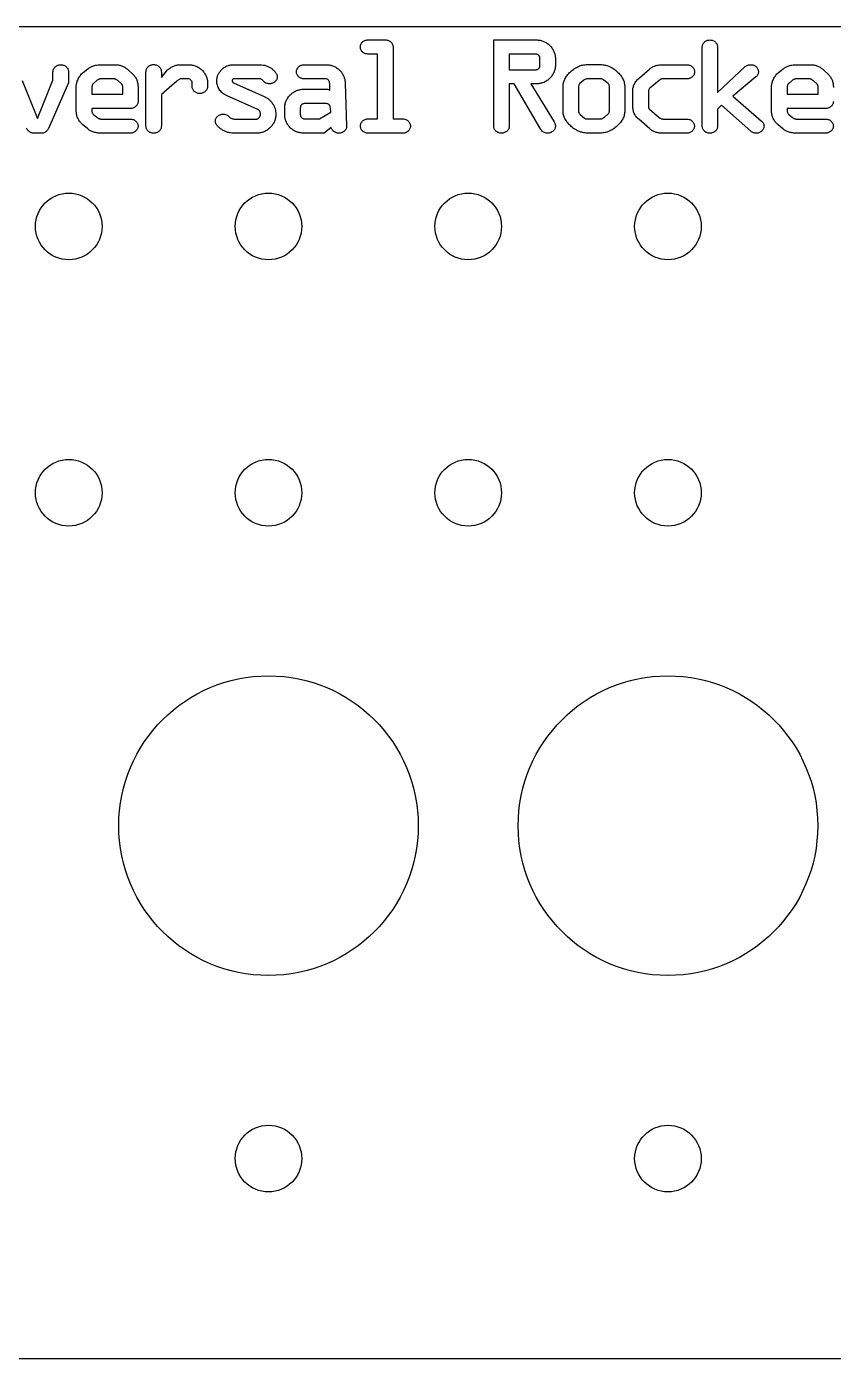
# Model space of a CAD drawing. Header units: inches. Extents: x 0 to 12, y -0.6 to 5.
# Drawn here: x 3.09 to 6.12, y 0 to 5 of the extents above; entities that cross this region are included whole.
import ezdxf

# ---------------------------------------------------------------- set-up
doc = ezdxf.new("R2010")
doc.units = ezdxf.units.IN
doc.header["$MEASUREMENT"] = 0

msp = doc.modelspace()

# ---------------------------------------------------------------- linework, layer by layer
at = {"color": 7, "linetype": 'Continuous', "lineweight": 25}
for p, q in [((0.1, 5), (11.9, 5)), ((4.3737, 4.95), (4.4392, 4.95)), ((4.8459, 4.6264), (4.8459, 4.95)), ((4.8459, 4.95), (5.0054, 4.95)), ((4.4681, 4.9236), (4.4681, 4.6534)), ((5.6287, 4.6264), (5.6287, 4.923)), ((5.6865, 4.923), (5.6865, 4.7524)), ((3.366, 4.8569), (3.4264, 4.8569)), ((3.668, 4.8569), (3.6994, 4.8569)), ((3.8687, 4.8569), (3.9672, 4.8569)), ((4.1341, 4.8569), (4.2157, 4.8569)), ((4.4098, 4.8972), (4.3737, 4.8972)), ((4.4098, 4.6534), (4.4098, 4.8972)), ((5.0054, 4.8966), (4.9038, 4.8966)), ((4.9038, 4.8966), (4.9038, 4.8384)), ((5.0195, 4.855), (5.0195, 4.8801)), ((5.0773, 4.8801), (5.0773, 4.8555)), ((5.1967, 4.8574), (5.2469, 4.8573)), ((5.4746, 4.8569), (5.5711, 4.8569)), ((5.9768, 4.8569), (6.0372, 4.8569)), ((3.1909, 4.7985), (3.1909, 4.8304)), ((3.2492, 4.8304), (3.2492, 4.789)), ((3.3042, 4.8274), (3.3221, 4.8414)), ((3.4231, 4.8034), (3.3691, 4.8034)), ((3.4744, 4.8365), (3.4904, 4.8212)), ((3.54, 4.6264), (3.54, 4.8304)), ((3.5978, 4.8085), (3.6206, 4.8372)), ((3.5978, 4.8304), (3.5978, 4.8085)), ((3.6994, 4.804), (3.6715, 4.804)), ((3.9683, 4.804), (3.871, 4.804)), ((4.2157, 4.804), (4.1341, 4.804)), ((4.9038, 4.8384), (5.0054, 4.8384)), ((5.2466, 4.8045), (5.202, 4.8045)), ((5.3932, 4.8083), (5.4309, 4.8408)), ((5.5711, 4.804), (5.4787, 4.804)), ((5.6865, 4.7524), (5.79, 4.8497)), ((5.8305, 4.8112), (5.7431, 4.7385)), ((5.9151, 4.8274), (5.9329, 4.8414)), ((6.0339, 4.8034), (5.9799, 4.8034)), ((6.0852, 4.8365), (6.1013, 4.8212)), ((3.0752, 4.7978), (3.1332, 4.6549)), ((3.1332, 4.6549), (3.1909, 4.7985)), ((3.2492, 4.789), (3.1739, 4.6179)), ((3.2784, 4.68), (3.2784, 4.7785)), ((3.3373, 4.7744), (3.3373, 4.746)), ((3.3556, 4.7976), (3.3429, 4.7871)), ((3.448, 4.7857), (3.4356, 4.7967)), ((3.453, 4.746), (3.453, 4.7711)), ((3.5103, 4.7711), (3.5103, 4.7191)), ((3.6564, 4.7957), (3.5978, 4.7449)), ((3.7136, 4.7754), (3.7136, 4.7874)), ((3.7714, 4.7874), (3.7714, 4.7759)), ((3.869, 4.7886), (3.9835, 4.7379)), ((4.1336, 4.765), (4.2178, 4.765)), ((4.2303, 4.7619), (4.2298, 4.7874)), ((4.2881, 4.7875), (4.2935, 4.6265)), ((4.9227, 4.7856), (4.9043, 4.7856)), ((4.9043, 4.7856), (4.9043, 4.6264)), ((5.0225, 4.6139), (4.9227, 4.7856)), ((5.0054, 4.7856), (4.9855, 4.7856)), ((4.9855, 4.7856), (5.0724, 4.642)), ((5.106, 4.6835), (5.106, 4.7744)), ((5.1644, 4.7726), (5.1644, 4.6855)), ((5.1843, 4.7987), (5.1697, 4.7861)), ((5.275, 4.7871), (5.2596, 4.7991)), ((5.2801, 4.6851), (5.2801, 4.7721)), ((5.3379, 4.7744), (5.3379, 4.6835)), ((5.3681, 4.7009), (5.3681, 4.7568)), ((5.4264, 4.7534), (5.4264, 4.7009)), ((5.4669, 4.7983), (5.4323, 4.7688)), ((5.8893, 4.68), (5.8893, 4.7785)), ((5.9482, 4.7744), (5.9482, 4.746)), ((5.9665, 4.7976), (5.9537, 4.7871)), ((6.0589, 4.7857), (6.0464, 4.7967)), ((6.0638, 4.746), (6.0638, 4.7711)), ((3.3373, 4.746), (3.453, 4.746)), ((3.5978, 4.7449), (3.5978, 4.6264)), ((3.96, 4.6885), (3.8446, 4.7404)), ((4.2183, 4.7111), (4.1336, 4.7111)), ((5.7016, 4.7055), (5.6865, 4.6899)), ((5.8115, 4.607), (5.7016, 4.7055)), ((5.7431, 4.7385), (5.8515, 4.6447)), ((5.9482, 4.746), (6.0638, 4.746)), ((3.4814, 4.6926), (3.3368, 4.6926)), ((3.3368, 4.6926), (3.3368, 4.6851)), ((3.3436, 4.6702), (3.3559, 4.6596)), ((3.3708, 4.6529), (3.4814, 4.6529)), ((3.8751, 4.6529), (3.9552, 4.6529)), ((4.0611, 4.6699), (4.0611, 4.695)), ((4.1195, 4.6945), (4.1195, 4.6705)), ((4.1336, 4.6539), (4.1916, 4.6539)), ((4.1916, 4.6539), (4.2337, 4.6784)), ((4.2337, 4.6784), (4.2324, 4.6942)), ((4.3742, 4.6534), (4.4098, 4.6534)), ((4.4681, 4.6534), (4.5043, 4.6534)), ((5.1702, 4.6706), (5.1863, 4.6568)), ((5.1967, 4.6534), (5.2466, 4.6534)), ((5.2616, 4.66), (5.2748, 4.6717)), ((5.4323, 4.6158), (5.3907, 4.652)), ((5.4305, 4.6903), (5.4684, 4.658)), ((5.4825, 4.6529), (5.5705, 4.6529)), ((5.6865, 4.6899), (5.6865, 4.6264)), ((6.0923, 4.6926), (5.9476, 4.6926)), ((5.9476, 4.6926), (5.9476, 4.6851)), ((5.9544, 4.6702), (5.9668, 4.6596)), ((5.9817, 4.6529), (6.0923, 4.6529)), ((3.3211, 4.6158), (3.302, 4.6325)), ((4.2352, 4.6215), (4.2089, 4.6)), ((5.247, 4.6005), (5.1967, 4.6005)), ((5.9319, 4.6158), (5.9128, 4.6325)), ((3.1484, 4.6), (3.1207, 4.6)), ((3.4814, 4.6), (3.368, 4.6)), ((3.9562, 4.6), (3.8692, 4.6)), ((4.2089, 4.6), (4.1336, 4.6)), ((4.5043, 4.6), (4.3742, 4.6)), ((5.5705, 4.6), (5.4787, 4.6)), ((6.0923, 4.6), (5.9788, 4.6)), ((0.1, 0), (11.9, 0))]:
    msp.add_line(p, q, dxfattribs=at)
for centre, radius in [((3.25, 4.25), 0.125), ((4, 4.25), 0.125), ((4.75, 4.25), 0.125), ((5.5, 4.25), 0.125), ((3.25, 3.25), 0.125), ((4, 3.25), 0.125), ((4.75, 3.25), 0.125), ((5.5, 3.25), 0.125), ((4, 2), 0.5625), ((5.5, 2), 0.5625), ((4, 0.75), 0.125), ((5.5, 0.75), 0.125)]:
    msp.add_circle(centre, radius, dxfattribs=at)
for points, knots in [([(4.3448, 4.9236), (4.3449, 4.9253), (4.3451, 4.9286), (4.3466, 4.9335), (4.3493, 4.938), (4.3527, 4.9421), (4.357, 4.9457), (4.3621, 4.9482), (4.3677, 4.9498), (4.3716, 4.9499), (4.3737, 4.95)], [0, 0, 0, 0, 0.116039, 0.231138, 0.348044, 0.472809, 0.601442, 0.728448, 0.859374, 1, 1, 1, 1]), ([(4.4392, 4.95), (4.4412, 4.9499), (4.4451, 4.9497), (4.4507, 4.9482), (4.4557, 4.9455), (4.46, 4.942), (4.4635, 4.9378), (4.4662, 4.9333), (4.4678, 4.9285), (4.468, 4.9252), (4.4681, 4.9236)], [0, 0, 0, 0, 0.139528, 0.268757, 0.397876, 0.526994, 0.653379, 0.773162, 0.885294, 1, 1, 1, 1]), ([(5.0054, 4.95), (5.0079, 4.95), (5.0128, 4.9499), (5.0199, 4.9488), (5.0267, 4.9472), (5.0333, 4.9448), (5.0396, 4.9419), (5.0455, 4.9382), (5.0512, 4.934), (5.0565, 4.929), (5.0614, 4.9238), (5.0656, 4.9181), (5.0692, 4.9123), (5.0722, 4.9063), (5.0745, 4.9001), (5.0761, 4.8936), (5.0772, 4.8869), (5.0773, 4.8824), (5.0773, 4.8801)], [0, 0, 0, 0, 0.066665, 0.131132, 0.193903, 0.25579, 0.317867, 0.380458, 0.443874, 0.509172, 0.574469, 0.637885, 0.69893, 0.758507, 0.818437, 0.87784, 0.938187, 1, 1, 1, 1]), ([(5.6287, 4.923), (5.6289, 4.9247), (5.6291, 4.9281), (5.6306, 4.9331), (5.6333, 4.9377), (5.6367, 4.9419), (5.641, 4.9455), (5.646, 4.9481), (5.6516, 4.9497), (5.6556, 4.9499), (5.6576, 4.95)], [0, 0, 0, 0, 0.116817, 0.232635, 0.350086, 0.475163, 0.603842, 0.73058, 0.860409, 1, 1, 1, 1]), ([(5.6576, 4.95), (5.6597, 4.9499), (5.6636, 4.9497), (5.6692, 4.9481), (5.6742, 4.9455), (5.6785, 4.9419), (5.682, 4.9377), (5.6847, 4.9331), (5.6862, 4.9281), (5.6864, 4.9247), (5.6865, 4.923)], [0, 0, 0, 0, 0.137946, 0.267876, 0.394714, 0.523493, 0.649791, 0.768868, 0.883092, 1, 1, 1, 1]), ([(4.3737, 4.8972), (4.3716, 4.8972), (4.3676, 4.8973), (4.362, 4.899), (4.357, 4.9015), (4.3526, 4.905), (4.3492, 4.9091), (4.3467, 4.9137), (4.345, 4.9185), (4.3449, 4.9219), (4.3448, 4.9236)], [0, 0, 0, 0, 0.142146, 0.272843, 0.399625, 0.526915, 0.651462, 0.768832, 0.882576, 1, 1, 1, 1]), ([(3.1909, 4.8304), (3.191, 4.8321), (3.1912, 4.8354), (3.1928, 4.8403), (3.1954, 4.8448), (3.1991, 4.8489), (3.2034, 4.8525), (3.2085, 4.8551), (3.2142, 4.8566), (3.2182, 4.8568), (3.2203, 4.8569)], [0, 0, 0, 0, 0.114936, 0.227795, 0.345113, 0.470972, 0.599744, 0.727902, 0.858817, 1, 1, 1, 1]), ([(3.2203, 4.8569), (3.2223, 4.8568), (3.2263, 4.8566), (3.2319, 4.8551), (3.2369, 4.8525), (3.2412, 4.8489), (3.2447, 4.8448), (3.2473, 4.8403), (3.2489, 4.8354), (3.2491, 4.8321), (3.2492, 4.8304)], [0, 0, 0, 0, 0.140786, 0.271257, 0.397505, 0.526152, 0.652075, 0.770532, 0.883948, 1, 1, 1, 1]), ([(3.3221, 4.8414), (3.3253, 4.8438), (3.3317, 4.8485), (3.3425, 4.8533), (3.354, 4.8563), (3.3619, 4.8567), (3.366, 4.8569)], [0, 0, 0, 0, 0.252906, 0.499899, 0.745126, 1, 1, 1, 1]), ([(3.4264, 4.8569), (3.4285, 4.8568), (3.4328, 4.8567), (3.4392, 4.8558), (3.4455, 4.8542), (3.4516, 4.8519), (3.4575, 4.849), (3.4634, 4.8455), (3.469, 4.8413), (3.4726, 4.8381), (3.4744, 4.8365)], [0, 0, 0, 0, 0.121557, 0.241348, 0.362301, 0.482588, 0.606072, 0.732499, 0.86375, 1, 1, 1, 1]), ([(3.54, 4.8304), (3.5401, 4.8321), (3.5403, 4.8355), (3.5419, 4.8403), (3.5445, 4.8449), (3.5479, 4.8492), (3.5522, 4.8528), (3.5572, 4.8555), (3.5629, 4.8571), (3.5669, 4.8573), (3.5689, 4.8574)], [0, 0, 0, 0, 0.114892, 0.229555, 0.346146, 0.472591, 0.601271, 0.728825, 0.858655, 1, 1, 1, 1]), ([(3.5689, 4.8574), (3.571, 4.8573), (3.5749, 4.8571), (3.5805, 4.8555), (3.5856, 4.8529), (3.5898, 4.8492), (3.5934, 4.845), (3.596, 4.8404), (3.5975, 4.8355), (3.5977, 4.8321), (3.5978, 4.8304)], [0, 0, 0, 0, 0.137946, 0.267876, 0.394714, 0.523493, 0.649791, 0.768868, 0.883092, 1, 1, 1, 1]), ([(3.6206, 4.8372), (3.6225, 4.8388), (3.6263, 4.8419), (3.6321, 4.8459), (3.6381, 4.8492), (3.644, 4.852), (3.65, 4.8542), (3.656, 4.8557), (3.662, 4.8567), (3.666, 4.8568), (3.668, 4.8569)], [0, 0, 0, 0, 0.141667, 0.277494, 0.406291, 0.531664, 0.652514, 0.769856, 0.8848, 1, 1, 1, 1]), ([(3.6994, 4.8569), (3.7019, 4.8568), (3.7068, 4.8568), (3.714, 4.8557), (3.7209, 4.8541), (3.7275, 4.8519), (3.7337, 4.8489), (3.7397, 4.8453), (3.7454, 4.841), (3.7507, 4.8362), (3.7555, 4.8309), (3.7598, 4.8254), (3.7633, 4.8196), (3.7663, 4.8136), (3.7685, 4.8074), (3.7702, 4.8009), (3.7712, 4.7943), (3.7713, 4.7897), (3.7714, 4.7874)], [0, 0, 0, 0, 0.067502, 0.132105, 0.195687, 0.258133, 0.319714, 0.382078, 0.445629, 0.510595, 0.57556, 0.638006, 0.699181, 0.758885, 0.818051, 0.87758, 0.938055, 1, 1, 1, 1]), ([(3.8057, 4.7951), (3.8058, 4.7971), (3.8059, 4.801), (3.8067, 4.8068), (3.8081, 4.8125), (3.8101, 4.818), (3.8126, 4.8233), (3.8156, 4.8284), (3.8193, 4.8334), (3.8234, 4.8381), (3.8279, 4.8425), (3.8329, 4.8464), (3.8381, 4.8497), (3.8436, 4.8523), (3.8494, 4.8544), (3.8556, 4.8559), (3.862, 4.8567), (3.8664, 4.8568), (3.8687, 4.8569)], [0, 0, 0, 0, 0.06072, 0.120305, 0.179515, 0.239059, 0.298242, 0.358613, 0.421144, 0.485892, 0.550497, 0.614454, 0.676727, 0.73872, 0.801494, 0.86548, 0.931415, 1, 1, 1, 1]), ([(3.9672, 4.8569), (3.9714, 4.8567), (3.9798, 4.8564), (3.9919, 4.8533), (4.0032, 4.8486), (4.0117, 4.8429), (4.0178, 4.8378), (4.0218, 4.834), (4.0253, 4.8302), (4.028, 4.8265), (4.0303, 4.8227), (4.0318, 4.819), (4.0328, 4.8152), (4.0329, 4.8127), (4.033, 4.8115)], [0, 0, 0, 0, 0.147554, 0.289028, 0.428863, 0.570612, 0.640273, 0.703999, 0.762737, 0.816968, 0.866531, 0.91291, 0.95704, 1, 1, 1, 1]), ([(4.1052, 4.8304), (4.1053, 4.8321), (4.1055, 4.8354), (4.107, 4.8403), (4.1097, 4.8448), (4.1131, 4.8489), (4.1174, 4.8525), (4.1224, 4.8551), (4.1281, 4.8566), (4.132, 4.8568), (4.1341, 4.8569)], [0, 0, 0, 0, 0.115984, 0.231028, 0.347877, 0.472583, 0.601154, 0.728902, 0.859296, 1, 1, 1, 1]), ([(4.2157, 4.8569), (4.2182, 4.8569), (4.2231, 4.8568), (4.2303, 4.8557), (4.2372, 4.8542), (4.2438, 4.8519), (4.25, 4.849), (4.256, 4.8455), (4.2616, 4.8413), (4.2668, 4.8365), (4.2716, 4.8313), (4.2758, 4.8258), (4.2795, 4.82), (4.2825, 4.814), (4.2848, 4.8077), (4.2867, 4.8012), (4.2877, 4.7944), (4.288, 4.7898), (4.2881, 4.7875)], [0, 0, 0, 0, 0.067447, 0.131999, 0.195373, 0.257111, 0.31927, 0.380632, 0.443717, 0.507648, 0.57205, 0.634022, 0.694926, 0.755513, 0.814871, 0.875378, 0.937284, 1, 1, 1, 1]), ([(5.0195, 4.8801), (5.0194, 4.8813), (5.0193, 4.8836), (5.0184, 4.8868), (5.0171, 4.8897), (5.0144, 4.8927), (5.0107, 4.8958), (5.0071, 4.8964), (5.0054, 4.8966)], [0, 0, 0, 0, 0.149238, 0.286442, 0.41943, 0.550201, 0.790685, 1, 1, 1, 1]), ([(5.0773, 4.8555), (5.0773, 4.8532), (5.0772, 4.8486), (5.0761, 4.8418), (5.0745, 4.8353), (5.0723, 4.829), (5.0693, 4.823), (5.0657, 4.8171), (5.0615, 4.8116), (5.0566, 4.8063), (5.0513, 4.8015), (5.0457, 4.7972), (5.0397, 4.7936), (5.0335, 4.7906), (5.0269, 4.7884), (5.02, 4.7868), (5.0128, 4.7857), (5.0079, 4.7856), (5.0054, 4.7856)], [0, 0, 0, 0, 0.062397, 0.123323, 0.183293, 0.242882, 0.302976, 0.363914, 0.426668, 0.491382, 0.556096, 0.619401, 0.681524, 0.742866, 0.805071, 0.868406, 0.932759, 1, 1, 1, 1]), ([(5.0054, 4.8384), (5.0071, 4.8387), (5.0107, 4.8392), (5.0146, 4.8422), (5.017, 4.8453), (5.0186, 4.8482), (5.0193, 4.8515), (5.0194, 4.8538), (5.0195, 4.855)], [0, 0, 0, 0, 0.2119, 0.449857, 0.58076, 0.71198, 0.851155, 1, 1, 1, 1]), ([(5.106, 4.7744), (5.1061, 4.7768), (5.1063, 4.7817), (5.1077, 4.789), (5.1099, 4.7962), (5.113, 4.8033), (5.117, 4.8103), (5.1218, 4.8173), (5.1275, 4.8241), (5.134, 4.8307), (5.141, 4.8369), (5.1484, 4.8424), (5.1559, 4.847), (5.1637, 4.8508), (5.1717, 4.8537), (5.1798, 4.8558), (5.1882, 4.8572), (5.1938, 4.8573), (5.1967, 4.8574)], [0, 0, 0, 0, 0.0547142, 0.1096213, 0.1648972, 0.2225602, 0.28202, 0.3448384, 0.4109272, 0.4808397, 0.5512958, 0.6191239, 0.6851727, 0.7491816, 0.8115486, 0.8738654, 0.9367074, 1, 1, 1, 1]), ([(5.2469, 4.8573), (5.2496, 4.8573), (5.255, 4.8573), (5.263, 4.856), (5.2709, 4.8541), (5.2788, 4.8513), (5.2864, 4.8475), (5.294, 4.843), (5.3015, 4.8377), (5.3087, 4.8316), (5.3155, 4.8251), (5.3214, 4.8182), (5.3265, 4.8113), (5.3308, 4.8042), (5.3339, 4.7969), (5.3361, 4.7895), (5.3376, 4.782), (5.3378, 4.7769), (5.3379, 4.7744)], [0, 0, 0, 0, 0.060227, 0.119906, 0.180119, 0.241597, 0.304679, 0.369971, 0.438223, 0.509432, 0.580392, 0.647059, 0.710712, 0.771383, 0.830182, 0.887132, 0.943133, 1, 1, 1, 1]), ([(5.4309, 4.8408), (5.4342, 4.8432), (5.4407, 4.848), (5.4515, 4.8532), (5.4628, 4.8563), (5.4706, 4.8567), (5.4746, 4.8569)], [0, 0, 0, 0, 0.259661, 0.507217, 0.751654, 1, 1, 1, 1]), ([(5.5711, 4.8569), (5.5731, 4.8568), (5.5771, 4.8566), (5.5827, 4.8551), (5.5877, 4.8525), (5.5919, 4.8489), (5.5955, 4.8448), (5.5981, 4.8403), (5.5996, 4.8354), (5.5999, 4.8321), (5.6, 4.8304)], [0, 0, 0, 0, 0.140786, 0.271257, 0.397505, 0.526152, 0.652075, 0.770532, 0.883948, 1, 1, 1, 1]), ([(5.79, 4.8497), (5.7915, 4.8509), (5.7945, 4.8531), (5.7997, 4.8554), (5.8052, 4.8569), (5.809, 4.857), (5.8109, 4.8571)], [0, 0, 0, 0, 0.249747, 0.496966, 0.743432, 1, 1, 1, 1]), ([(5.8109, 4.8571), (5.813, 4.857), (5.817, 4.8568), (5.8227, 4.8553), (5.8277, 4.8525), (5.832, 4.8488), (5.8354, 4.8445), (5.8379, 4.8399), (5.8396, 4.8351), (5.8397, 4.8318), (5.8398, 4.8302)], [0, 0, 0, 0, 0.141529, 0.273225, 0.400238, 0.530225, 0.656834, 0.773577, 0.886713, 1, 1, 1, 1]), ([(5.9329, 4.8414), (5.9362, 4.8438), (5.9425, 4.8485), (5.9534, 4.8533), (5.9649, 4.8563), (5.9728, 4.8567), (5.9768, 4.8569)], [0, 0, 0, 0, 0.252906, 0.499899, 0.745126, 1, 1, 1, 1]), ([(6.0372, 4.8569), (6.0394, 4.8568), (6.0437, 4.8567), (6.0501, 4.8558), (6.0563, 4.8542), (6.0624, 4.8519), (6.0684, 4.849), (6.0742, 4.8455), (6.0799, 4.8413), (6.0834, 4.8381), (6.0852, 4.8365)], [0, 0, 0, 0, 0.121557, 0.241348, 0.362301, 0.482588, 0.606072, 0.732499, 0.86375, 1, 1, 1, 1]), ([(3.2784, 4.7785), (3.2785, 4.7801), (3.2788, 4.7837), (3.2801, 4.7894), (3.2823, 4.7958), (3.2853, 4.8028), (3.2889, 4.8099), (3.2934, 4.8164), (3.2983, 4.8224), (3.3023, 4.8257), (3.3042, 4.8274)], [0, 0, 0, 0, 0.0862057, 0.1893364, 0.3086576, 0.4460286, 0.5904262, 0.7287061, 0.864931, 1, 1, 1, 1]), ([(3.3691, 4.8034), (3.3679, 4.8034), (3.3657, 4.8032), (3.3623, 4.802), (3.3588, 4.8002), (3.3567, 4.7985), (3.3556, 4.7976)], [0, 0, 0, 0, 0.224113, 0.458228, 0.715262, 1, 1, 1, 1]), ([(3.4356, 4.7967), (3.4343, 4.7977), (3.432, 4.7995), (3.4286, 4.8017), (3.4258, 4.8031), (3.4239, 4.8033), (3.4231, 4.8034)], [0, 0, 0, 0, 0.336546, 0.608639, 0.831727, 1, 1, 1, 1]), ([(3.4904, 4.8212), (3.492, 4.8197), (3.4952, 4.8166), (3.4992, 4.8114), (3.5027, 4.8058), (3.5055, 4.7997), (3.5076, 4.7932), (3.5092, 4.7862), (3.5101, 4.7788), (3.5102, 4.7737), (3.5103, 4.7711)], [0, 0, 0, 0, 0.118867, 0.235595, 0.35473, 0.474074, 0.597082, 0.725163, 0.858189, 1, 1, 1, 1]), ([(3.6715, 4.804), (3.6705, 4.8038), (3.6682, 4.8036), (3.6647, 4.8018), (3.6606, 4.7993), (3.6579, 4.797), (3.6564, 4.7957)], [0, 0, 0, 0, 0.174757, 0.391947, 0.66731, 1, 1, 1, 1]), ([(3.7136, 4.7874), (3.7135, 4.7886), (3.7134, 4.7909), (3.7125, 4.7942), (3.7112, 4.7971), (3.7085, 4.8001), (3.7048, 4.8032), (3.7011, 4.8037), (3.6994, 4.804)], [0, 0, 0, 0, 0.14877, 0.285543, 0.418115, 0.548476, 0.788205, 1, 1, 1, 1]), ([(3.871, 4.804), (3.87, 4.8039), (3.8681, 4.8038), (3.8656, 4.8023), (3.8642, 4.7998), (3.8641, 4.7979), (3.864, 4.7969)], [0, 0, 0, 0, 0.2697515, 0.4936852, 0.7234898, 1, 1, 1, 1]), ([(4.0046, 4.7856), (4.0023, 4.7857), (3.9979, 4.7858), (3.9917, 4.7877), (3.9862, 4.7906), (3.9817, 4.7946), (3.978, 4.7986), (3.9744, 4.8015), (3.9713, 4.8036), (3.9692, 4.8038), (3.9683, 4.804)], [0, 0, 0, 0, 0.162417, 0.313799, 0.457847, 0.603926, 0.739226, 0.847839, 0.93433, 1, 1, 1, 1]), ([(4.033, 4.8115), (4.0329, 4.8098), (4.0327, 4.8064), (4.0311, 4.8015), (4.0283, 4.7971), (4.0246, 4.7931), (4.0202, 4.7898), (4.0154, 4.7874), (4.0101, 4.7858), (4.0064, 4.7857), (4.0046, 4.7856)], [0, 0, 0, 0, 0.120491, 0.237033, 0.358465, 0.486938, 0.616561, 0.742404, 0.868835, 1, 1, 1, 1]), ([(4.1341, 4.804), (4.1321, 4.8041), (4.1281, 4.8043), (4.1225, 4.8058), (4.1176, 4.8084), (4.1132, 4.8119), (4.1097, 4.8161), (4.107, 4.8206), (4.1055, 4.8254), (4.1053, 4.8287), (4.1052, 4.8304)], [0, 0, 0, 0, 0.139344, 0.270121, 0.396665, 0.526993, 0.654571, 0.771763, 0.885445, 1, 1, 1, 1]), ([(4.2298, 4.7874), (4.2297, 4.7886), (4.2296, 4.7909), (4.2287, 4.7942), (4.2274, 4.7971), (4.2247, 4.8001), (4.221, 4.8032), (4.2174, 4.8037), (4.2157, 4.804)], [0, 0, 0, 0, 0.151969, 0.288732, 0.421294, 0.551645, 0.791357, 1, 1, 1, 1]), ([(5.202, 4.8045), (5.2002, 4.8044), (5.1969, 4.8043), (5.1921, 4.8032), (5.1878, 4.8015), (5.1854, 4.7996), (5.1843, 4.7987)], [0, 0, 0, 0, 0.277083, 0.531418, 0.769938, 1, 1, 1, 1]), ([(5.2596, 4.7991), (5.2586, 4.7999), (5.2565, 4.8015), (5.2533, 4.8033), (5.2499, 4.8044), (5.2477, 4.8045), (5.2466, 4.8045)], [0, 0, 0, 0, 0.279502, 0.533365, 0.768772, 1, 1, 1, 1]), ([(5.3681, 4.7568), (5.3681, 4.7592), (5.3681, 4.7639), (5.3691, 4.7709), (5.3711, 4.7777), (5.3738, 4.7843), (5.3774, 4.7907), (5.3819, 4.7968), (5.3871, 4.8028), (5.3912, 4.8064), (5.3932, 4.8083)], [0, 0, 0, 0, 0.119849, 0.238282, 0.356177, 0.475899, 0.598352, 0.725228, 0.859021, 1, 1, 1, 1]), ([(5.4787, 4.804), (5.4778, 4.8039), (5.4759, 4.8037), (5.4729, 4.8026), (5.4699, 4.8007), (5.4679, 4.7991), (5.4669, 4.7983)], [0, 0, 0, 0, 0.204169, 0.43064, 0.695084, 1, 1, 1, 1]), ([(5.6, 4.8304), (5.5999, 4.8287), (5.5996, 4.8253), (5.5981, 4.8204), (5.5955, 4.8159), (5.592, 4.8118), (5.5877, 4.8083), (5.5826, 4.8058), (5.577, 4.8042), (5.5731, 4.804), (5.5711, 4.804)], [0, 0, 0, 0, 0.117802, 0.232899, 0.349802, 0.475709, 0.60322, 0.730223, 0.861147, 1, 1, 1, 1]), ([(5.8398, 4.8302), (5.8397, 4.8283), (5.8396, 4.8248), (5.8376, 4.8197), (5.8347, 4.815), (5.832, 4.8125), (5.8305, 4.8112)], [0, 0, 0, 0, 0.249371, 0.49044, 0.734309, 1, 1, 1, 1]), ([(5.8893, 4.7785), (5.8894, 4.7801), (5.8897, 4.7837), (5.891, 4.7894), (5.8932, 4.7958), (5.8961, 4.8028), (5.8997, 4.8099), (5.9042, 4.8164), (5.9092, 4.8224), (5.9131, 4.8257), (5.9151, 4.8274)], [0, 0, 0, 0, 0.086206, 0.189336, 0.308658, 0.446029, 0.590426, 0.728706, 0.864931, 1, 1, 1, 1]), ([(5.9799, 4.8034), (5.9788, 4.8034), (5.9765, 4.8032), (5.9731, 4.802), (5.9697, 4.8002), (5.9676, 4.7985), (5.9665, 4.7976)], [0, 0, 0, 0, 0.224113, 0.458228, 0.715262, 1, 1, 1, 1]), ([(6.0464, 4.7967), (6.0452, 4.7977), (6.0429, 4.7995), (6.0395, 4.8017), (6.0366, 4.8031), (6.0347, 4.8033), (6.0339, 4.8034)], [0, 0, 0, 0, 0.336546, 0.608639, 0.831727, 1, 1, 1, 1]), ([(6.1013, 4.8212), (6.1029, 4.8197), (6.106, 4.8166), (6.1101, 4.8114), (6.1135, 4.8058), (6.1163, 4.7997), (6.1185, 4.7932), (6.12, 4.7862), (6.121, 4.7788), (6.1211, 4.7737), (6.1211, 4.7711)], [0, 0, 0, 0, 0.118867, 0.235595, 0.35473, 0.474074, 0.597082, 0.725163, 0.858189, 1, 1, 1, 1]), ([(3.3429, 4.7871), (3.342, 4.7863), (3.3403, 4.7848), (3.3385, 4.7819), (3.3375, 4.7783), (3.3374, 4.7757), (3.3373, 4.7744)], [0, 0, 0, 0, 0.2322, 0.466696, 0.718816, 1, 1, 1, 1]), ([(3.453, 4.7711), (3.4529, 4.7727), (3.4528, 4.7757), (3.4519, 4.7798), (3.4504, 4.7832), (3.4488, 4.7849), (3.448, 4.7857)], [0, 0, 0, 0, 0.302316, 0.566739, 0.793097, 1, 1, 1, 1]), ([(3.7425, 4.749), (3.7404, 4.749), (3.7364, 4.7491), (3.7308, 4.7508), (3.7257, 4.7533), (3.7214, 4.7568), (3.718, 4.7609), (3.7155, 4.7655), (3.7138, 4.7703), (3.7136, 4.7737), (3.7136, 4.7754)], [0, 0, 0, 0, 0.142146, 0.272843, 0.399625, 0.526915, 0.651462, 0.768832, 0.882576, 1, 1, 1, 1]), ([(3.7714, 4.7759), (3.7713, 4.7742), (3.771, 4.7708), (3.7695, 4.7659), (3.7669, 4.7613), (3.7633, 4.7571), (3.7591, 4.7534), (3.7541, 4.7508), (3.7485, 4.7493), (3.7445, 4.7491), (3.7425, 4.749)], [0, 0, 0, 0, 0.116886, 0.231087, 0.350142, 0.476416, 0.60517, 0.730421, 0.860326, 1, 1, 1, 1]), ([(3.8446, 4.7404), (3.8415, 4.7419), (3.8355, 4.7448), (3.8275, 4.7505), (3.8207, 4.7569), (3.8152, 4.7641), (3.811, 4.7718), (3.808, 4.7795), (3.8061, 4.7873), (3.8058, 4.7925), (3.8057, 4.7951)], [0, 0, 0, 0, 0.146037, 0.28192, 0.412784, 0.540125, 0.663383, 0.780202, 0.890818, 1, 1, 1, 1]), ([(3.864, 4.7969), (3.8641, 4.7959), (3.8642, 4.7942), (3.8652, 4.7918), (3.8668, 4.7899), (3.8683, 4.789), (3.869, 4.7886)], [0, 0, 0, 0, 0.272787, 0.509147, 0.749316, 1, 1, 1, 1]), ([(4.0611, 4.695), (4.0612, 4.6974), (4.0613, 4.7019), (4.0624, 4.7087), (4.0639, 4.7152), (4.0663, 4.7215), (4.0691, 4.7276), (4.0729, 4.7333), (4.0771, 4.7389), (4.0819, 4.7442), (4.0873, 4.749), (4.093, 4.7533), (4.099, 4.7569), (4.1053, 4.7599), (4.112, 4.7621), (4.1189, 4.7638), (4.1262, 4.7648), (4.1311, 4.7649), (4.1336, 4.765)], [0, 0, 0, 0, 0.062158, 0.122852, 0.182593, 0.242191, 0.301756, 0.362242, 0.424755, 0.489222, 0.5542, 0.617264, 0.680096, 0.741828, 0.804448, 0.867542, 0.933016, 1, 1, 1, 1]), ([(4.2178, 4.765), (4.2202, 4.7649), (4.2246, 4.7647), (4.2285, 4.7628), (4.2303, 4.7619)], [0, 0, 0, 0, 0.544144, 1, 1, 1, 1]), ([(5.1697, 4.7861), (5.1689, 4.7853), (5.1672, 4.7837), (5.1655, 4.7805), (5.1645, 4.7767), (5.1644, 4.774), (5.1644, 4.7726)], [0, 0, 0, 0, 0.229699, 0.46482, 0.715979, 1, 1, 1, 1]), ([(5.2801, 4.7721), (5.28, 4.7738), (5.2799, 4.7769), (5.2791, 4.7812), (5.2775, 4.7847), (5.2758, 4.7863), (5.275, 4.7871)], [0, 0, 0, 0, 0.312154, 0.577913, 0.799596, 1, 1, 1, 1]), ([(5.4323, 4.7688), (5.4314, 4.7679), (5.4295, 4.7661), (5.4277, 4.7624), (5.4266, 4.7581), (5.4265, 4.755), (5.4264, 4.7534)], [0, 0, 0, 0, 0.221279, 0.456368, 0.709132, 1, 1, 1, 1]), ([(5.9537, 4.7871), (5.9529, 4.7863), (5.9512, 4.7848), (5.9494, 4.7819), (5.9484, 4.7783), (5.9482, 4.7757), (5.9482, 4.7744)], [0, 0, 0, 0, 0.2322, 0.466696, 0.718816, 1, 1, 1, 1]), ([(6.0638, 4.7711), (6.0638, 4.7727), (6.0637, 4.7757), (6.0628, 4.7798), (6.0613, 4.7832), (6.0596, 4.7849), (6.0589, 4.7857)], [0, 0, 0, 0, 0.302316, 0.566739, 0.793097, 1, 1, 1, 1]), ([(3.5103, 4.7191), (3.5102, 4.7174), (3.5099, 4.7142), (3.5085, 4.7093), (3.5057, 4.7049), (3.5022, 4.7007), (3.4979, 4.6971), (3.4929, 4.6946), (3.4873, 4.6929), (3.4834, 4.6927), (3.4814, 4.6926)], [0, 0, 0, 0, 0.113002, 0.226901, 0.34522, 0.473043, 0.602237, 0.730605, 0.860389, 1, 1, 1, 1]), ([(3.9835, 4.7379), (3.9867, 4.7363), (3.9931, 4.7332), (4.0018, 4.7269), (4.0094, 4.7194), (4.0158, 4.7109), (4.0211, 4.7016), (4.0248, 4.6917), (4.0271, 4.6815), (4.0274, 4.6745), (4.0276, 4.671)], [0, 0, 0, 0, 0.127662, 0.252425, 0.376869, 0.503799, 0.630362, 0.75331, 0.875654, 1, 1, 1, 1]), ([(4.1336, 4.7111), (4.1319, 4.7109), (4.1283, 4.7103), (4.1245, 4.7073), (4.122, 4.7042), (4.1206, 4.7013), (4.1197, 4.698), (4.1196, 4.6957), (4.1195, 4.6945)], [0, 0, 0, 0, 0.211549, 0.450999, 0.579164, 0.711582, 0.848196, 1, 1, 1, 1]), ([(4.2324, 4.6942), (4.2323, 4.6955), (4.2322, 4.6979), (4.2312, 4.7013), (4.2298, 4.7043), (4.2272, 4.7074), (4.2235, 4.7104), (4.22, 4.7109), (4.2183, 4.7111)], [0, 0, 0, 0, 0.159651, 0.301489, 0.436472, 0.563001, 0.794956, 1, 1, 1, 1]), ([(5.3907, 4.652), (5.3889, 4.6536), (5.3854, 4.6567), (5.3807, 4.662), (5.3768, 4.6677), (5.3736, 4.6737), (5.3711, 4.68), (5.3694, 4.6866), (5.3684, 4.6937), (5.3682, 4.6985), (5.3681, 4.7009)], [0, 0, 0, 0, 0.128519, 0.254248, 0.376921, 0.497866, 0.618612, 0.742035, 0.868108, 1, 1, 1, 1]), ([(5.4264, 4.7009), (5.4265, 4.6998), (5.4265, 4.6977), (5.4273, 4.6948), (5.4286, 4.6923), (5.4299, 4.691), (5.4305, 4.6903)], [0, 0, 0, 0, 0.278149, 0.531331, 0.770693, 1, 1, 1, 1]), ([(6.1211, 4.7191), (6.121, 4.7174), (6.1208, 4.7142), (6.1193, 4.7093), (6.1165, 4.7049), (6.1131, 4.7007), (6.1088, 4.6971), (6.1037, 4.6946), (6.0982, 4.6929), (6.0943, 4.6927), (6.0923, 4.6926)], [0, 0, 0, 0, 0.113002, 0.226901, 0.34522, 0.473043, 0.602237, 0.730605, 0.860389, 1, 1, 1, 1]), ([(3.302, 4.6325), (3.3002, 4.634), (3.2967, 4.6371), (3.2922, 4.6425), (3.2882, 4.6484), (3.2847, 4.6548), (3.282, 4.6614), (3.28, 4.6678), (3.2786, 4.674), (3.2785, 4.678), (3.2784, 4.68)], [0, 0, 0, 0, 0.126473, 0.255198, 0.38577, 0.520888, 0.654391, 0.777716, 0.892006, 1, 1, 1, 1]), ([(3.3368, 4.6851), (3.3369, 4.6836), (3.337, 4.6807), (3.3383, 4.6765), (3.3405, 4.6729), (3.3425, 4.6711), (3.3436, 4.6702)], [0, 0, 0, 0, 0.265701, 0.513614, 0.755121, 1, 1, 1, 1]), ([(3.3559, 4.6596), (3.3573, 4.6586), (3.3598, 4.6567), (3.3638, 4.6547), (3.3674, 4.6532), (3.3697, 4.653), (3.3708, 4.6529)], [0, 0, 0, 0, 0.307012, 0.575321, 0.803339, 1, 1, 1, 1]), ([(3.4814, 4.6529), (3.4834, 4.6528), (3.4872, 4.6526), (3.4927, 4.6511), (3.4977, 4.6484), (3.502, 4.6449), (3.5056, 4.6407), (3.5083, 4.6362), (3.51, 4.6314), (3.5102, 4.6281), (3.5103, 4.6264)], [0, 0, 0, 0, 0.136025, 0.265297, 0.392887, 0.52343, 0.651021, 0.770843, 0.885255, 1, 1, 1, 1]), ([(3.8006, 4.6449), (3.8007, 4.6465), (3.8008, 4.6497), (3.8025, 4.6544), (3.805, 4.6589), (3.8085, 4.6631), (3.8128, 4.6668), (3.8181, 4.6695), (3.8241, 4.671), (3.8283, 4.6712), (3.8306, 4.6713)], [0, 0, 0, 0, 0.108337, 0.218337, 0.332029, 0.455626, 0.584119, 0.713246, 0.84993, 1, 1, 1, 1]), ([(3.8306, 4.6713), (3.8325, 4.6712), (3.8363, 4.671), (3.8419, 4.6691), (3.8471, 4.6663), (3.8517, 4.6621), (3.8564, 4.6579), (3.8622, 4.6551), (3.8684, 4.6532), (3.8728, 4.653), (3.8751, 4.6529)], [0, 0, 0, 0, 0.116235, 0.232943, 0.351264, 0.477804, 0.606755, 0.733343, 0.863512, 1, 1, 1, 1]), ([(3.9552, 4.6529), (3.9561, 4.653), (3.9579, 4.6531), (3.9605, 4.6542), (3.963, 4.6559), (3.9654, 4.6582), (3.9674, 4.6611), (3.969, 4.6644), (3.9699, 4.6681), (3.97, 4.6707), (3.97, 4.672)], [0, 0, 0, 0, 0.099417, 0.202417, 0.315187, 0.440464, 0.573478, 0.711196, 0.848546, 1, 1, 1, 1]), ([(4.0276, 4.671), (4.0275, 4.6686), (4.0274, 4.6639), (4.0264, 4.657), (4.0247, 4.6504), (4.0224, 4.6439), (4.0192, 4.6378), (4.0156, 4.6318), (4.0111, 4.6263), (4.0062, 4.6209), (4.0008, 4.6161), (3.9951, 4.6117), (3.9892, 4.6081), (3.983, 4.6052), (3.9766, 4.6028), (3.97, 4.6012), (3.9632, 4.6001), (3.9585, 4.6001), (3.9562, 4.6)], [0, 0, 0, 0, 0.06377, 0.126056, 0.187528, 0.247994, 0.309933, 0.371814, 0.435406, 0.501557, 0.567751, 0.631045, 0.693516, 0.754223, 0.814689, 0.875321, 0.936922, 1, 1, 1, 1]), ([(3.97, 4.672), (3.9699, 4.6739), (3.9697, 4.6774), (3.9678, 4.6822), (3.9645, 4.6861), (3.9615, 4.6877), (3.96, 4.6885)], [0, 0, 0, 0, 0.269286, 0.51284, 0.747906, 1, 1, 1, 1]), ([(4.1336, 4.6), (4.1311, 4.6001), (4.1261, 4.6002), (4.1188, 4.6012), (4.1118, 4.6028), (4.1051, 4.6051), (4.0988, 4.6079), (4.0927, 4.6115), (4.087, 4.6157), (4.0818, 4.6206), (4.077, 4.6258), (4.0727, 4.6314), (4.0692, 4.6372), (4.0662, 4.6433), (4.064, 4.6496), (4.0623, 4.6561), (4.0613, 4.6629), (4.0612, 4.6676), (4.0611, 4.6699)], [0, 0, 0, 0, 0.067554, 0.133596, 0.197249, 0.259107, 0.321068, 0.383437, 0.445978, 0.510331, 0.574685, 0.636123, 0.696722, 0.757101, 0.816358, 0.875994, 0.937263, 1, 1, 1, 1]), ([(4.1195, 4.6705), (4.1196, 4.6693), (4.1197, 4.667), (4.1206, 4.6638), (4.122, 4.6609), (4.1246, 4.6578), (4.1283, 4.6547), (4.1319, 4.6542), (4.1336, 4.6539)], [0, 0, 0, 0, 0.149299, 0.286558, 0.416701, 0.550019, 0.7906, 1, 1, 1, 1]), ([(4.3453, 4.627), (4.3454, 4.6286), (4.3457, 4.6319), (4.3472, 4.6366), (4.3498, 4.6411), (4.3533, 4.6453), (4.3575, 4.6489), (4.3626, 4.6515), (4.3682, 4.6531), (4.3722, 4.6533), (4.3742, 4.6534)], [0, 0, 0, 0, 0.112883, 0.224962, 0.343798, 0.468976, 0.599172, 0.727404, 0.858763, 1, 1, 1, 1]), ([(4.5043, 4.6534), (4.5062, 4.6533), (4.5101, 4.6531), (4.5157, 4.6516), (4.5207, 4.6489), (4.525, 4.6453), (4.5286, 4.6412), (4.5312, 4.6367), (4.5328, 4.6319), (4.533, 4.6286), (4.5332, 4.627)], [0, 0, 0, 0, 0.137885, 0.267237, 0.396479, 0.52572, 0.653389, 0.772395, 0.885184, 1, 1, 1, 1]), ([(5.1967, 4.6005), (5.1939, 4.6006), (5.1884, 4.6007), (5.1803, 4.6021), (5.1723, 4.6042), (5.1645, 4.6071), (5.1568, 4.6109), (5.1493, 4.6155), (5.1418, 4.6209), (5.1347, 4.6271), (5.1281, 4.6337), (5.1221, 4.6405), (5.1172, 4.6475), (5.1131, 4.6545), (5.1099, 4.6616), (5.1077, 4.6688), (5.1063, 4.6762), (5.1061, 4.6811), (5.106, 4.6835)], [0, 0, 0, 0, 0.0611291, 0.1224018, 0.1837395, 0.2457015, 0.3093334, 0.3747346, 0.4431754, 0.5146542, 0.5855292, 0.6525096, 0.7161258, 0.7760016, 0.8340226, 0.8901394, 0.9451663, 1, 1, 1, 1]), ([(5.1644, 4.6855), (5.1644, 4.6839), (5.1645, 4.6809), (5.1657, 4.6768), (5.1674, 4.6732), (5.1692, 4.6715), (5.1702, 4.6706)], [0, 0, 0, 0, 0.290924, 0.542796, 0.77501, 1, 1, 1, 1]), ([(5.1863, 4.6568), (5.1878, 4.6558), (5.1909, 4.6537), (5.1947, 4.6535), (5.1967, 4.6534)], [0, 0, 0, 0, 0.471407, 1, 1, 1, 1]), ([(5.2466, 4.6534), (5.2478, 4.6534), (5.2504, 4.6536), (5.2542, 4.6551), (5.2581, 4.657), (5.2604, 4.659), (5.2616, 4.66)], [0, 0, 0, 0, 0.227118, 0.461922, 0.717704, 1, 1, 1, 1]), ([(5.3379, 4.6835), (5.3378, 4.681), (5.3376, 4.676), (5.3362, 4.6686), (5.3339, 4.6612), (5.3307, 4.654), (5.3265, 4.647), (5.3214, 4.6401), (5.3155, 4.6333), (5.3087, 4.6268), (5.3015, 4.6207), (5.294, 4.6154), (5.2865, 4.6107), (5.2788, 4.607), (5.271, 4.6042), (5.2631, 4.602), (5.2551, 4.6007), (5.2497, 4.6006), (5.247, 4.6005)], [0, 0, 0, 0, 0.05591, 0.112101, 0.168694, 0.226639, 0.287514, 0.350917, 0.417809, 0.489009, 0.560459, 0.628941, 0.694257, 0.757552, 0.819433, 0.880134, 0.9401, 1, 1, 1, 1]), ([(5.2748, 4.6717), (5.2757, 4.6724), (5.2774, 4.6739), (5.2789, 4.6771), (5.28, 4.6808), (5.2801, 4.6836), (5.2801, 4.6851)], [0, 0, 0, 0, 0.220253, 0.450204, 0.703362, 1, 1, 1, 1]), ([(5.4684, 4.658), (5.4694, 4.6572), (5.4714, 4.6556), (5.4749, 4.6542), (5.4786, 4.6531), (5.4812, 4.653), (5.4825, 4.6529)], [0, 0, 0, 0, 0.248702, 0.491997, 0.737469, 1, 1, 1, 1]), ([(5.5705, 4.6529), (5.5725, 4.6528), (5.5764, 4.6526), (5.582, 4.6511), (5.5869, 4.6484), (5.5913, 4.6449), (5.5949, 4.6407), (5.5976, 4.6362), (5.5992, 4.6314), (5.5994, 4.6281), (5.5995, 4.6264)], [0, 0, 0, 0, 0.137556, 0.266598, 0.393963, 0.524275, 0.651639, 0.771249, 0.885459, 1, 1, 1, 1]), ([(5.9128, 4.6325), (5.9111, 4.634), (5.9076, 4.6371), (5.9031, 4.6425), (5.899, 4.6484), (5.8956, 4.6548), (5.8929, 4.6614), (5.8909, 4.6678), (5.8895, 4.674), (5.8894, 4.678), (5.8893, 4.68)], [0, 0, 0, 0, 0.126473, 0.255198, 0.38577, 0.520888, 0.654391, 0.777716, 0.892006, 1, 1, 1, 1]), ([(5.9476, 4.6851), (5.9477, 4.6836), (5.9479, 4.6807), (5.9491, 4.6765), (5.9513, 4.6729), (5.9534, 4.6711), (5.9544, 4.6702)], [0, 0, 0, 0, 0.2657009, 0.5136139, 0.7551207, 1, 1, 1, 1]), ([(5.9668, 4.6596), (5.9681, 4.6586), (5.9707, 4.6567), (5.9747, 4.6547), (5.9782, 4.6532), (5.9806, 4.653), (5.9817, 4.6529)], [0, 0, 0, 0, 0.3070122, 0.5753208, 0.8033393, 1, 1, 1, 1]), ([(6.0923, 4.6529), (6.0942, 4.6528), (6.098, 4.6526), (6.1036, 4.6511), (6.1085, 4.6484), (6.1129, 4.6449), (6.1165, 4.6407), (6.1192, 4.6362), (6.1208, 4.6314), (6.121, 4.6281), (6.1211, 4.6264)], [0, 0, 0, 0, 0.136025, 0.265297, 0.392887, 0.52343, 0.651021, 0.770843, 0.885255, 1, 1, 1, 1]), ([(3.1207, 4.6), (3.1191, 4.6001), (3.1159, 4.6002), (3.1112, 4.601), (3.107, 4.6025), (3.1031, 4.6045), (3.0997, 4.6071), (3.0966, 4.6103), (3.094, 4.6142), (3.0926, 4.617), (3.0919, 4.6185)], [0, 0, 0, 0, 0.1358314, 0.2629606, 0.3862191, 0.5037189, 0.6202217, 0.7400844, 0.866417, 1, 1, 1, 1]), ([(3.1739, 4.6179), (3.1732, 4.6165), (3.1719, 4.6138), (3.1693, 4.6101), (3.1665, 4.607), (3.1634, 4.6044), (3.16, 4.6025), (3.1564, 4.601), (3.1525, 4.6002), (3.1498, 4.6001), (3.1484, 4.6)], [0, 0, 0, 0, 0.14292, 0.276825, 0.402304, 0.523216, 0.639193, 0.75437, 0.873743, 1, 1, 1, 1]), ([(3.368, 4.6), (3.3658, 4.6001), (3.3613, 4.6002), (3.3546, 4.6012), (3.3478, 4.603), (3.341, 4.6052), (3.3347, 4.6078), (3.3292, 4.6104), (3.3247, 4.613), (3.3222, 4.6149), (3.3211, 4.6158)], [0, 0, 0, 0, 0.130892, 0.266201, 0.405728, 0.551654, 0.691046, 0.810749, 0.914164, 1, 1, 1, 1]), ([(3.5103, 4.6264), (3.5102, 4.6248), (3.51, 4.6215), (3.5083, 4.6168), (3.5056, 4.6122), (3.502, 4.6081), (3.4976, 4.6045), (3.4926, 4.6019), (3.4872, 4.6003), (3.4833, 4.6001), (3.4814, 4.6)], [0, 0, 0, 0, 0.113322, 0.226391, 0.346584, 0.477091, 0.608038, 0.735183, 0.865335, 1, 1, 1, 1]), ([(3.5689, 4.6), (3.5669, 4.6001), (3.5629, 4.6002), (3.5573, 4.6018), (3.5522, 4.6043), (3.5479, 4.6078), (3.5444, 4.6119), (3.542, 4.6165), (3.5403, 4.6213), (3.5401, 4.6247), (3.54, 4.6264)], [0, 0, 0, 0, 0.142146, 0.272843, 0.399625, 0.526915, 0.651462, 0.768832, 0.882576, 1, 1, 1, 1]), ([(3.5978, 4.6264), (3.5977, 4.6247), (3.5975, 4.6214), (3.5959, 4.6166), (3.5933, 4.612), (3.5897, 4.6079), (3.5854, 4.6044), (3.5804, 4.6018), (3.5748, 4.6003), (3.5709, 4.6001), (3.5689, 4.6)], [0, 0, 0, 0, 0.116412, 0.230722, 0.349547, 0.477024, 0.604947, 0.733167, 0.862323, 1, 1, 1, 1]), ([(3.8692, 4.6), (3.865, 4.6002), (3.8567, 4.6005), (3.8445, 4.6035), (3.8329, 4.6083), (3.8238, 4.6137), (3.8171, 4.6187), (3.8127, 4.6224), (3.809, 4.6262), (3.806, 4.63), (3.8036, 4.6337), (3.8019, 4.6374), (3.8008, 4.6411), (3.8006, 4.6436), (3.8006, 4.6449)], [0, 0, 0, 0, 0.142074, 0.282297, 0.423112, 0.568606, 0.639799, 0.70554, 0.764295, 0.819068, 0.869043, 0.915224, 0.957873, 1, 1, 1, 1]), ([(4.2646, 4.6), (4.2626, 4.6001), (4.2586, 4.6003), (4.2528, 4.6018), (4.2477, 4.6044), (4.2434, 4.6078), (4.24, 4.6116), (4.2374, 4.6152), (4.2356, 4.6184), (4.2353, 4.6205), (4.2352, 4.6215)], [0, 0, 0, 0, 0.157745, 0.305917, 0.449109, 0.591762, 0.725219, 0.836424, 0.926031, 1, 1, 1, 1]), ([(4.2935, 4.6265), (4.2934, 4.6248), (4.2932, 4.6214), (4.2916, 4.6166), (4.2889, 4.612), (4.2853, 4.6079), (4.2809, 4.6044), (4.276, 4.6018), (4.2704, 4.6003), (4.2666, 4.6001), (4.2646, 4.6)], [0, 0, 0, 0, 0.116183, 0.232135, 0.351797, 0.479216, 0.608475, 0.735058, 0.864157, 1, 1, 1, 1]), ([(4.3742, 4.6), (4.3722, 4.6001), (4.3682, 4.6003), (4.3625, 4.6019), (4.3575, 4.6045), (4.3532, 4.6081), (4.3497, 4.6124), (4.3472, 4.617), (4.3455, 4.6219), (4.3454, 4.6253), (4.3453, 4.627)], [0, 0, 0, 0, 0.141223, 0.272635, 0.397704, 0.526272, 0.652609, 0.770643, 0.885207, 1, 1, 1, 1]), ([(4.5332, 4.627), (4.5331, 4.6253), (4.5329, 4.6219), (4.5313, 4.6171), (4.5287, 4.6124), (4.5252, 4.6082), (4.521, 4.6045), (4.516, 4.6019), (4.5103, 4.6003), (4.5063, 4.6001), (4.5043, 4.6)], [0, 0, 0, 0, 0.114919, 0.229608, 0.346227, 0.473812, 0.601178, 0.728762, 0.858622, 1, 1, 1, 1]), ([(4.8749, 4.6), (4.8728, 4.6001), (4.8689, 4.6002), (4.8632, 4.6018), (4.8582, 4.6043), (4.8539, 4.6078), (4.8504, 4.612), (4.8478, 4.6165), (4.8463, 4.6214), (4.8461, 4.6247), (4.8459, 4.6264)], [0, 0, 0, 0, 0.142075, 0.272706, 0.399426, 0.526651, 0.651136, 0.769314, 0.882461, 1, 1, 1, 1]), ([(4.9043, 4.6264), (4.9042, 4.6247), (4.904, 4.6214), (4.9023, 4.6165), (4.8996, 4.612), (4.896, 4.6079), (4.8916, 4.6044), (4.8866, 4.6018), (4.8809, 4.6003), (4.877, 4.6001), (4.8749, 4.6)], [0, 0, 0, 0, 0.115343, 0.228603, 0.347219, 0.473524, 0.601652, 0.728695, 0.860074, 1, 1, 1, 1]), ([(5.0484, 4.6), (5.0456, 4.6001), (5.0402, 4.6004), (5.0329, 4.6032), (5.0267, 4.6076), (5.0239, 4.6118), (5.0225, 4.6139)], [0, 0, 0, 0, 0.2718671, 0.5151484, 0.7515658, 1, 1, 1, 1]), ([(5.0776, 4.6262), (5.0775, 4.6245), (5.0773, 4.6212), (5.0755, 4.6165), (5.0728, 4.612), (5.0691, 4.6079), (5.0646, 4.6044), (5.0597, 4.6018), (5.0541, 4.6003), (5.0503, 4.6001), (5.0484, 4.6)], [0, 0, 0, 0, 0.114855, 0.228261, 0.346664, 0.476748, 0.607709, 0.736168, 0.863844, 1, 1, 1, 1]), ([(5.0724, 4.642), (5.0732, 4.6406), (5.0747, 4.6379), (5.0763, 4.6339), (5.0774, 4.63), (5.0775, 4.6274), (5.0776, 4.6262)], [0, 0, 0, 0, 0.282198, 0.540391, 0.778243, 1, 1, 1, 1]), ([(5.4787, 4.6), (5.4764, 4.6), (5.472, 4.6001), (5.4654, 4.6009), (5.4592, 4.6021), (5.4532, 4.6039), (5.4475, 4.6061), (5.4422, 4.6088), (5.437, 4.612), (5.4339, 4.6145), (5.4323, 4.6158)], [0, 0, 0, 0, 0.136031, 0.26672, 0.394276, 0.51651, 0.639299, 0.758828, 0.878865, 1, 1, 1, 1]), ([(5.5995, 4.6264), (5.5994, 4.6247), (5.5992, 4.6214), (5.5976, 4.6165), (5.595, 4.612), (5.5915, 4.6079), (5.5872, 4.6044), (5.5822, 4.6018), (5.5765, 4.6003), (5.5726, 4.6001), (5.5705, 4.6)], [0, 0, 0, 0, 0.115983, 0.229331, 0.347718, 0.473566, 0.601017, 0.72719, 0.859297, 1, 1, 1, 1]), ([(5.6576, 4.6), (5.6556, 4.6001), (5.6516, 4.6002), (5.646, 4.6018), (5.6409, 4.6043), (5.6366, 4.6078), (5.6331, 4.6119), (5.6306, 4.6165), (5.6289, 4.6213), (5.6288, 4.6247), (5.6287, 4.6264)], [0, 0, 0, 0, 0.142146, 0.272843, 0.399625, 0.526915, 0.651462, 0.768832, 0.882576, 1, 1, 1, 1]), ([(5.6865, 4.6264), (5.6865, 4.6247), (5.6863, 4.6214), (5.6846, 4.6166), (5.6821, 4.612), (5.6786, 4.6079), (5.6743, 4.6044), (5.6693, 4.6018), (5.6636, 4.6003), (5.6597, 4.6001), (5.6576, 4.6)], [0, 0, 0, 0, 0.115865, 0.22981, 0.347389, 0.473301, 0.600816, 0.727052, 0.859227, 1, 1, 1, 1]), ([(5.8322, 4.6), (5.8302, 4.6001), (5.8263, 4.6003), (5.8208, 4.6016), (5.8158, 4.6037), (5.8129, 4.6059), (5.8115, 4.607)], [0, 0, 0, 0, 0.267466, 0.516928, 0.758849, 1, 1, 1, 1]), ([(5.8608, 4.627), (5.8607, 4.6254), (5.8606, 4.6222), (5.859, 4.6175), (5.8565, 4.6129), (5.853, 4.6085), (5.8489, 4.6047), (5.8439, 4.602), (5.8382, 4.6003), (5.8342, 4.6001), (5.8322, 4.6)], [0, 0, 0, 0, 0.108668, 0.220248, 0.339244, 0.467995, 0.598589, 0.726361, 0.857627, 1, 1, 1, 1]), ([(5.8515, 4.6447), (5.8529, 4.6435), (5.8556, 4.6411), (5.8587, 4.6367), (5.8604, 4.6319), (5.8607, 4.6286), (5.8608, 4.627)], [0, 0, 0, 0, 0.273626, 0.522319, 0.760059, 1, 1, 1, 1]), ([(5.9788, 4.6), (5.9766, 4.6001), (5.9722, 4.6002), (5.9654, 4.6012), (5.9586, 4.603), (5.9519, 4.6052), (5.9456, 4.6078), (5.9401, 4.6104), (5.9356, 4.613), (5.9331, 4.6149), (5.9319, 4.6158)], [0, 0, 0, 0, 0.130892, 0.266201, 0.405728, 0.551654, 0.691046, 0.810749, 0.914164, 1, 1, 1, 1]), ([(6.1211, 4.6264), (6.121, 4.6248), (6.1208, 4.6215), (6.1192, 4.6168), (6.1165, 4.6122), (6.1128, 4.6081), (6.1085, 4.6045), (6.1035, 4.6019), (6.098, 4.6003), (6.0942, 4.6001), (6.0923, 4.6)], [0, 0, 0, 0, 0.113322, 0.226391, 0.346584, 0.477091, 0.608038, 0.735183, 0.865335, 1, 1, 1, 1])]:
    msp.add_open_spline(points, degree=3, knots=knots, dxfattribs=at)

doc.saveas('drawing.dxf')
